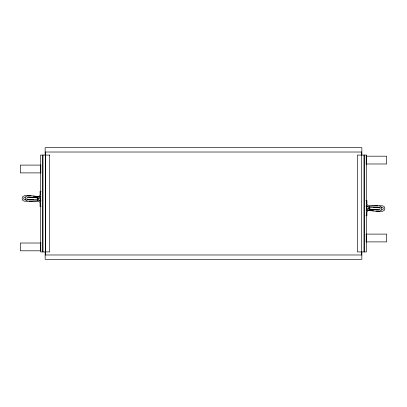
<?xml version="1.0" encoding="UTF-8"?>
<svg xmlns="http://www.w3.org/2000/svg" width="407" height="407" viewBox="0 0 407 407"><rect width="100%" height="100%" fill="white"/><g stroke="black" fill="none" stroke-linecap="round" stroke-linejoin="round"><path stroke-width="0.61" d="M37.612 197.543L37.449 199.883L40.079 202.64L40.079 206.563L41.112 206.563M369.388 209.457L369.551 207.117L366.921 204.36L366.921 200.437L365.888 200.437M39.342 197.385L38.202 198.906L38.472 199.557L39.779 200.865L41.076 200.865M367.658 209.615L368.798 208.094L368.528 207.443L367.221 206.135L365.924 206.135M38.436 196.754L40.079 195.177L40.079 191.254L41.112 191.254M368.564 210.246L366.921 211.823L366.921 215.746L365.888 215.746M40.466 199.659L39.677 200.127L39.871 201.017L40.786 201.109M366.534 207.341L367.323 206.873L367.129 205.983L366.214 205.891M25.331 196.937L23.865 197.756L23.687 198.667L24.074 199.501L24.685 199.771L26.287 199.756M381.669 210.063L383.135 209.244L383.313 208.333L382.926 207.499L382.315 207.229L380.713 207.244M40.079 196.739L40.995 196.759L28.302 195.523L25.743 196.785L25.305 198.84L26.252 200.626L28.22 201.323L37.642 200.86L37.571 199.42L28.434 199.868L27.264 199.455L26.826 198.626L27.004 197.766L28.566 196.993L40.507 198.158L39.657 198.087M367.343 208.913L366.493 208.842L378.434 210.007L379.996 209.234L380.174 208.374L379.736 207.545L378.566 207.132L369.429 207.58L369.358 206.14L378.78 205.677L380.749 206.374L381.695 208.16L381.257 210.216L378.698 211.477L366.005 210.241L366.921 210.261M27.437 201.195L24.578 201.221L22.934 200.575L22.141 198.86L22.548 196.815L24.863 195.513L31.207 195.971M379.563 205.805L382.422 205.779L384.066 206.425L384.859 208.14L384.452 210.185L382.137 211.487L375.793 211.03M27.355 199.745L33.369 199.705M29.243 201.185L38.273 201.119M368.727 205.881L377.757 205.815M373.631 207.295L379.645 207.255M45.157 152.02L361.843 152.02M366.015 156.191L386.65 156.191L386.65 163.985L366.015 163.985M40.985 165.1L20.35 165.1L20.35 172.889L40.985 172.889M366.015 234.111L386.65 234.111L386.65 241.9L366.015 241.9M40.985 243.015L20.35 243.015L20.35 250.809L40.985 250.809M45.157 254.98L361.843 254.98M369.378 209.071L378.998 209.849M368.589 210.444L373.992 210.882M33.008 196.118L38.411 196.556M28.002 197.151L37.622 197.929M369.358 206.14L369.429 207.58M37.642 200.86L37.571 199.42M366.219 156.191L366.219 163.985M366.219 234.111L366.219 241.9M364.179 155.077L364.179 251.923M364.112 155.077L364.112 251.923M361.843 155.077L361.843 147.675L45.157 147.675L45.157 155.077M361.843 251.923L361.843 259.325L45.157 259.325L45.157 251.923M361.609 155.077L361.67 251.923M361.518 152.259L361.518 155.423M361.518 251.577L361.518 254.741M45.482 152.259L45.482 155.423M45.482 251.577L45.482 254.741M45.391 155.077L45.391 251.923M45.33 155.077L45.33 251.923M42.888 155.077L42.888 251.923M42.821 155.077L42.821 251.923M40.781 165.1L40.781 172.889M40.781 243.015L40.781 250.809M49.613 155.077L40.542 155.077L40.542 251.923L49.613 251.923L49.613 155.077M366.458 155.077L357.387 155.077L357.387 251.923L366.458 251.923L366.458 155.077"/></g></svg>
